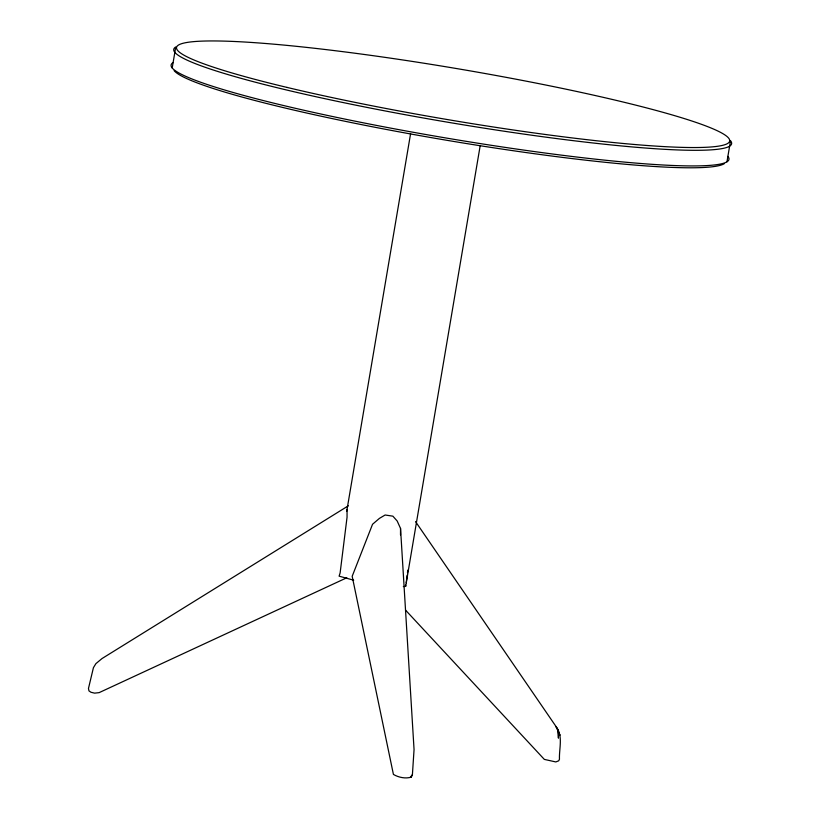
<?xml version="1.0" encoding="UTF-8"?>
<svg xmlns="http://www.w3.org/2000/svg" width="819" height="819" viewBox="0 0 819 819"><rect width="100%" height="100%" fill="white"/><g stroke="black" fill="none" stroke-linecap="round" stroke-linejoin="round"><path stroke-width="1.23" d="M347.061 509.438L347.051 517.229L340.12 572.962L339.097 576.156L353.695 580.19M400.501 534.848L400.532 528.45L397.205 521.038L392.885 516.165L385.125 515.008L379.412 518.386L372.543 524.273L352.18 576.3L393.417 774.416C398.505 777.436 405.712 778.992 411.292 777.077L412.387 774.948L414.056 749.569L400.532 528.45M406.224 582.811L407.156 575.214M407.473 572.676L407.78 570.147M172.205 67.946L175.757 46.939A282.872 26.126 9.6 0 0 448.331 122.318A282.872 26.126 9.6 0 0 730.528 140.776L726.975 161.783M346.734 511.251L410.606 133.61M403.327 586.568L405.661 586.312L480.18 145.721M405.671 585.135L405.661 586.312M348.331 505.804L102.006 658.558L95.895 663.646L93.417 667.7L88.472 688.462L88.974 690.898L90.96 692.26L94.615 693.14L99.119 692.639L346.785 577.774M405.559 610.145L544.338 759.397L555.804 761.936L558.691 760.82L559.459 759.285C558.998 748.535 563.329 736.076 556.111 726.648L415.53 521.59M557.063 728.797L556.111 726.648L559.899 735.267L558.005 730.957M727.886 156.398A282.872 26.126 9.6 0 1 445.69 137.94A282.872 26.126 9.6 0 1 173.116 62.561M724.272 163.687A280.518 25.911 9.6 0 1 445.331 140.039A280.518 25.911 9.6 0 1 174.13 70.639M558.425 733.783L558.425 738.134L558.026 729.616L558.425 733.783M411.803 775.286L410.708 777.405L411.803 775.286M287.008 87.408A280.518 25.911 9.6 0 0 727.702 143.438A280.518 25.911 9.6 0 0 344.523 51.873A280.518 25.911 9.6 0 0 287.008 87.408"/></g></svg>
